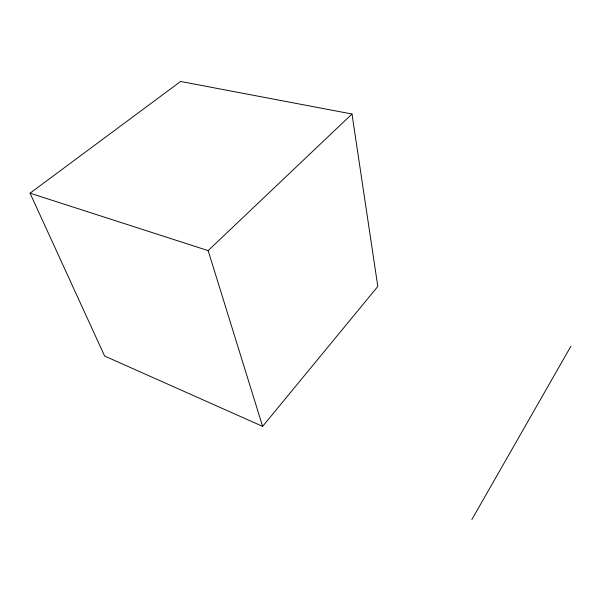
<?xml version="1.0" encoding="UTF-8"?>
<svg xmlns="http://www.w3.org/2000/svg" width="601" height="601" viewBox="0 0 601 601"><rect width="100%" height="100%" fill="white"/><g stroke="black" fill="none" stroke-linecap="round" stroke-linejoin="round"><path stroke-width="0.9" d="M471.86 519.534L570.95 346.146M262.614 426.379L377.811 286.444L351.991 114.01L180.601 81.466L30.05 193.176L104.627 356.04L262.614 426.379L208.149 250.617L30.05 193.176M208.149 250.617L351.991 114.01"/></g></svg>
